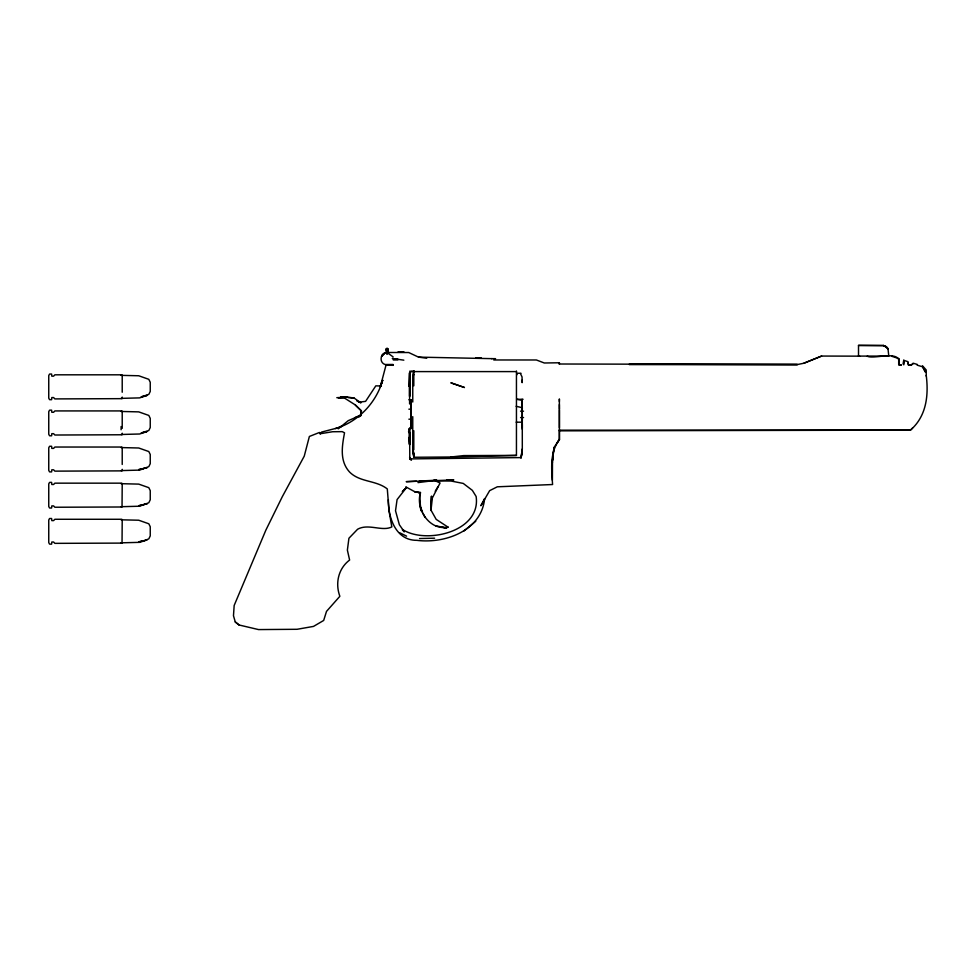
<?xml version="1.0" encoding="UTF-8"?>
<svg xmlns="http://www.w3.org/2000/svg" width="975" height="975" viewBox="0 0 975 975"><rect width="100%" height="100%" fill="white"/><g stroke="black" fill="none" stroke-linecap="round" stroke-linejoin="round"><path stroke-width="1.46" d="M409.597 441.151L409.597 427.976M413.802 449.804L413.802 430.718M413.802 374.924L413.802 371.036L412.754 374.79L412.754 402.041M522.308 429.293L522.308 424.198M388.367 499.724C388.074 517.396 395.606 540.503 416.837 540.333C444.953 543.916 481.553 530.753 484.612 498.591L480.882 505.757L489.657 490.644L497.311 486.805L552.581 484.526C551.57 469.645 549.498 452.229 559.406 439.859L559.406 429.792M559.406 427.732L559.406 410.195M559.37 401.468L559.37 398.946L559.406 439.859M552.386 480.224L552.472 461.687M516.506 371.597L411.328 371.597L409.646 372.95L409.597 403.967M898.779 364.699C902.606 348.648 873.966 359.933 867.263 356.18M898.767 364.577L898.816 358.824L899.279 364.747L901.168 365.028L899.279 364.747M522.1 416.496L522.027 422.199L516.165 422.187M522.308 448.902L521.028 457.86L522.308 448.902L522.259 405.161M409.354 443.978L409.597 432.754M409.646 372.95L409 386.393M903.386 364.187L903.776 360.323L908.03 361.713L908.408 364.882L911.028 365.211L913.112 363.2L917.365 364.467M552.593 460.432L553.983 447.257L552.35 462.857M552.593 459.968L552.923 455.033M433.985 480.2L440.078 483.015L432.364 497.933L430.962 510.461L431.45 496.08L430.731 509.669L436.191 519.383L447.866 527.024C430.255 531.168 415.228 509.474 420.444 492.838L414.631 491.644L405.783 486.866M419.859 501.479C422.797 528.523 418.068 486.598 420.457 492.862L414.631 491.644L420.481 492.899M903.398 364.15L903.654 360.567M122.216 397.105L122.033 398.653L54.868 398.909L53.576 397.556L51.809 397.556L51.602 399.677L49.567 399.677L48.75 398.129L48.75 375.594L49.567 374.047L51.602 374.047L51.809 376.167L53.576 376.167L54.868 374.814L121.851 374.814M122.216 433.217L122.033 434.765L54.868 435.021L53.576 433.668L51.809 433.668L51.602 435.788L49.567 435.788L48.75 434.241L48.75 411.706L49.567 410.158L51.602 410.158L51.809 412.279L53.576 412.279L54.868 410.926L121.851 410.926M122.216 469.328L122.033 470.876L54.868 471.132L53.576 469.792L51.809 469.792L51.602 471.9L49.567 471.9L48.75 470.352L48.75 447.817L49.567 446.27L51.602 446.27L51.809 448.39L53.576 448.39L54.868 447.038L121.851 447.038M338.252 428.842L348.233 420.664L360.835 415.216L361.396 410.889L355.266 404.918L344.638 398.141L338.374 398.068M360.835 415.216L361.396 410.889M411.023 418.251L411.023 410.329M387.307 354.047L388.026 349.001L387.367 348.331M387.38 352.816L388.026 349.074L386.709 348.331L386.063 349.074L386.783 354.047M335.363 428.586C358.117 421.931 376.131 402.931 382.7 380.189L380.567 385.771L386.003 365.174L393.376 365.308M411.023 425.6L411.023 419.189L408.878 419.189M411.023 402.212L411.023 399.75L408.878 399.75M522.137 453.887L521.028 457.592L409.805 458.908L409.622 457.519L411.45 460.127L409.805 458.908L409.597 429.341M380.567 385.771L382.578 380.299L380.043 386.88M393.157 356.923L387.331 352.706C380.518 352.109 378.592 362.468 385.064 364.504L393.083 364.492M435.228 491.29L438.043 486.537M554.556 446.745L559.406 439.298L557.371 442.418M559.406 430.84L910.431 430.146C926.518 416.191 928.712 395.387 926.25 375.485M320.117 434.058L321.555 432.083L338.045 427.806L341.859 425.977M408.878 428.744L411.584 428.098L411.023 426.307M387.221 352.779L384.479 353.218L381.518 356.399L384.491 353.242L387.989 352.645M402.419 491.595L405.551 488.451M912.6 427.988L910.431 430.146L559.406 430.182M402.48 491.68L406.599 487.403L397.069 499.614L395.521 510.778L399.36 524.733L404.32 531.85L402.37 529.852M463.905 531.034L475.751 521.223M382.163 355.01L384.491 353.242M358.91 417.044L361.286 415.35M913.088 363.858L911.028 365.211L908.408 364.882L908.03 363.09M447.866 527.024L445.88 528.011L435.569 525.683M339.556 427.282L342.091 426.209M447.83 527.195L445.892 527.999L442.297 527.17M354.778 417.69L360.847 415.192L361.433 410.95L355.266 404.918M629.143 364.528L797.501 364.528L803.827 363.248L821.608 356.058L859.658 356.155M803.827 363.248L821.608 356.058M235.267 621.94L239.058 624.987L258.546 629.582L297.058 629.289L313.511 626.413L323.676 620.453L326.515 611.374L339.861 596.298C335.071 583.282 338.288 568.583 349.611 560.04L347.38 550.107L348.928 538.249L357.618 529.23C368.367 523.185 382.212 531.85 391.828 526.902L389.062 511.095L387.294 488.926C375.997 480.041 359.97 482.479 349.611 472.071C339.446 461.029 342.042 446.197 344.528 432.815L342.249 431.645L332.621 431.742L320.458 433.692L319.434 432.473L309.38 436.459L304.237 456.178L282.323 496.665L265.87 530.12L234.171 605.463L233.476 615.737L235.267 621.94L239.058 624.987M144.909 540.467L148.809 538.858L150.248 535.897L150.248 526.732L148.809 523.782L138.73 520.223L121.107 519.809M141.485 396.764L148.809 394.4L150.248 391.438L150.248 382.273L148.809 379.324L138.73 375.765L121.107 375.351M141.485 432.876L148.809 430.511L150.248 427.562L150.248 418.385L148.809 415.435L138.73 411.877L121.107 411.462M141.302 396.837L146.969 395.472L139.644 397.885L121.107 398.373M141.302 432.961L146.969 431.584L139.644 433.997L121.107 434.484M143.886 540.735L138.73 541.868L146.969 539.931L139.644 542.344L121.107 542.831M417.958 482.613L436.837 480.2L419.335 481.041M356.655 400.762L359.19 402.139L365.588 401.371L375.814 385.844L381.396 386.003M412.754 416.642L412.754 448.183L413.802 457.275L451.096 456.995L463.661 455.593L516.445 455.398M451.096 456.995L516.445 455.459L516.445 371.036M434.606 538.188L419.543 538.553M416.423 481.175L406.209 481.662L453.826 479.944L446.745 480.053M559.37 364.26L559.357 362.773L544.306 362.992L536.396 359.982L493.764 359.97M409.646 371.243L414.168 371.195M922.63 366.819L925.421 372.011L922.63 366.819L917.122 365.138M520.577 417.58L523.551 417.544M523.063 399.299L516.994 399.323L522.161 400.347L522.259 404.796L522.161 400.347M359.19 402.139L360.933 402.846L354.169 398.092L347.368 397.02L336.802 397.678M347.38 397.032L340.567 397.044L345.101 397.386M387.952 352.487L408.72 352.536L418.531 357.13L426.721 358.252M491.546 358.654L495.556 358.654M393.278 359.958L397.849 359.958M520.967 373.254L516.994 373.254L516.994 374.68M408.878 409.183L411.023 409.183L411.023 402.785M121.107 470.596L139.644 470.108L148.809 466.623L150.248 463.673L150.248 454.508L148.809 451.547L138.73 448L121.107 447.574M121.851 483.161L54.868 483.161L53.576 484.502L51.809 484.502L51.602 482.381L49.567 482.381L48.75 483.929L48.75 506.476L49.567 508.012L51.602 508.012L51.809 505.903L53.576 505.903L54.868 507.244L122.033 506.988L122.216 483.685M121.107 506.707L139.644 506.22L148.809 502.734L150.248 499.785L150.248 490.62L148.809 487.671L138.73 484.112L121.107 483.685M121.851 519.273L54.868 519.273L53.576 520.613L51.809 520.613L51.602 518.505L49.567 518.505L48.75 520.041L48.75 542.587L49.567 544.135L51.602 544.135L51.809 542.015L53.576 542.015L54.868 543.355L122.033 543.099L122.216 519.809M629.131 364.333L797.501 364.528L559.357 364.004L559.357 362.773M858.512 345.418L883.63 345.552L887.969 348.502L888.798 356.094L858.512 356.094L858.512 345.418L883.63 345.552M492.119 358.654L418.531 357.13M520.553 411.182L523.526 411.194M436.788 480.919L451.084 481.041L463.259 483.429L472.339 490.352L476.129 496.47C481.26 531.85 425.856 544.598 402.626 529.559M516.165 406.283L522.027 407.66L522.1 411.535L522.027 407.66M348.124 397.629L354.169 398.092M398.068 359.324L392.279 358.495L403.845 360.165M922.447 365.735L926.189 369.964L926.25 376.094M422.565 512.362L421.042 508.182M891.625 356.241L898.694 358.532L898.694 364.516M399.957 532.898L406.587 536.153M408.513 431.523L409.597 432.437L409.597 444.88L408.988 437.458M423.187 513.63L425.051 517.445M520.467 373.596L522.052 376.947L522.161 382.663L522.161 380.067M386.063 349.074L386.697 352.816M412.754 448.183L413.802 455.313L412.754 446.648L413.802 457.275L413.107 448.707M409.013 429.646L409.597 433.802M409.597 396.374L409.61 372.621L409.597 396.496M522.259 406.161L522.161 399.299L522.308 408.878M559.37 404.576L559.406 409.354M522.259 405.1L522.308 420.725M522.259 404.564L522.271 411.803M522.283 416.154L522.308 427.732M903.776 360.226L903.776 364.845M413.802 371.036L413.802 372.511M413.802 374.351L413.802 385.832M411.023 399.75L411.023 428.744M122.216 375.351L122.216 392.242M122.216 411.462L122.216 428.354M122.216 447.574L122.216 464.466M121.107 426.526L121.107 429.743M146.969 467.695L138.73 469.633L146.969 467.695M146.969 503.807L138.73 505.745L146.969 503.807M402.931 352.133L398.019 351.902L404.125 352.158L402.931 352.133M481.333 358.276L475.824 358.044L481.333 358.276M464.393 387.477L451.096 382.895L464.393 387.477M886.348 346.734L883.423 345.516L886.348 346.722L888.286 349.245L886.348 346.734"/></g></svg>
